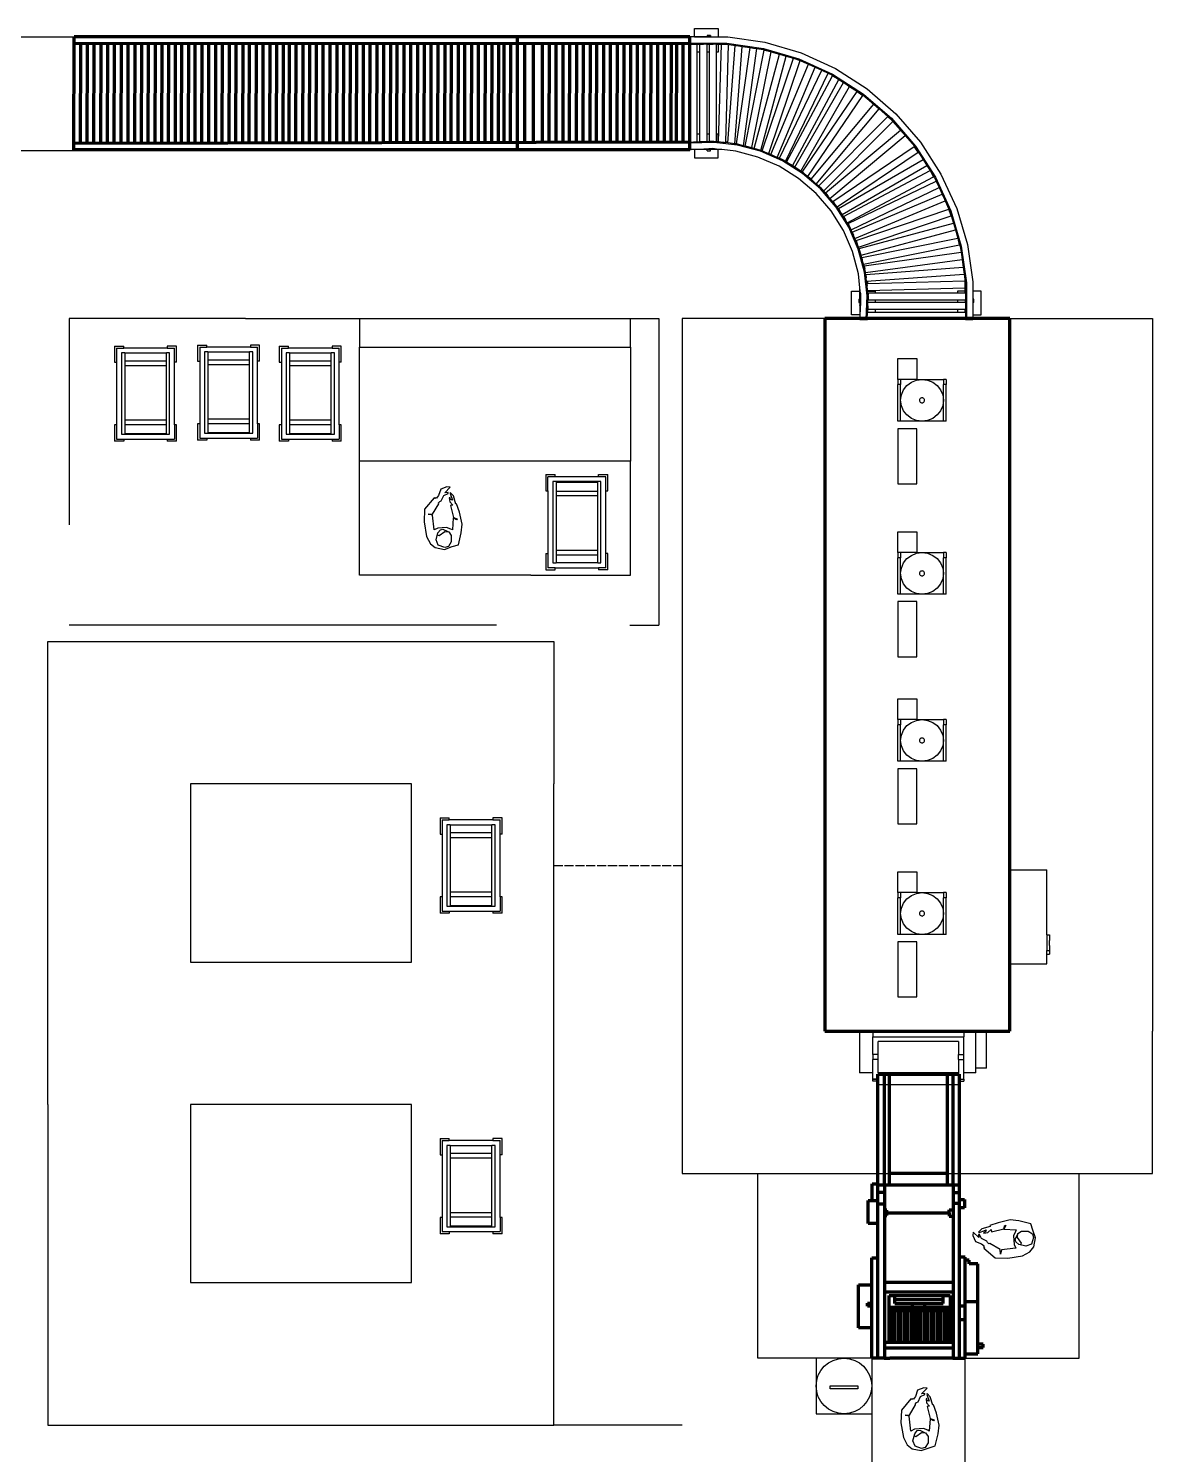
# Model space of a CAD drawing. Header units: millimetres. Extents: x 1816 to 16924, y 4087 to 23051.
# Drawn here: x 9038 to 16924, y 12053 to 22060 of the extents above; entities that cross this region are included whole.
import ezdxf

# ---------------------------------------------------------------- set-up
doc = ezdxf.new("R2010")
doc.units = ezdxf.units.MM
doc.header["$LTSCALE"] = 50
doc.linetypes.add('DASHED', pattern=[1.524, 1.27, -0.254])
for name, color, linetype in [('Edges', 7, 'Continuous'), ('freecads.com', 7, 'Continuous'), ('Maquinas', 200, 'Continuous'), ('SSSE', 4, 'DASHED')]:
    doc.layers.add(name, color=color, linetype=linetype)

# ---------------------------------------------------------------- blocks, each defined once
blk = doc.blocks.new('Bakery Trolley pl')
at = {"layer": 'Edges'}
for p, q in [((0.1804, 0.6253), (0.2371, 0.6253)), ((0.1804, 0.6253), (0.1804, 0.526)), ((0.2371, 0.6127), (0.2371, 0.6253)), ((0.5048, 0.6127), (0.5048, 0.6253)), ((0.5048, 0.6253), (0.5615, 0.6253)), ((0.5615, 0.526), (0.5615, 0.6253)), ((0.2371, 0.6127), (0.1929, 0.6127)), ((0.1929, 0.526), (0.1929, 0.6127)), ((0.2229, 0.5827), (0.2229, 0.0827)), ((0.2429, 0.5827), (0.2229, 0.5827)), ((0.5048, 0.6127), (0.2371, 0.6127)), ((0.2429, 0.5827), (0.2429, 0.5798)), ((0.4989, 0.5827), (0.2429, 0.5827)), ((0.2429, 0.5798), (0.4989, 0.5798)), ((0.2429, 0.5798), (0.2429, 0.5245)), ((0.5189, 0.5827), (0.4989, 0.5827)), ((0.4989, 0.5798), (0.4989, 0.5827)), ((0.4989, 0.5245), (0.4989, 0.5798)), ((0.5489, 0.6127), (0.5048, 0.6127)), ((0.5189, 0.0827), (0.5189, 0.5827)), ((0.5489, 0.526), (0.5489, 0.6127)), ((0.1804, 0.526), (0.1929, 0.526)), ((0.1929, 0.526), (0.1929, 0.1394)), ((0.2429, 0.5245), (0.4989, 0.5245)), ((0.2429, 0.5245), (0.2429, 0.4967)), ((0.2429, 0.4967), (0.4989, 0.4967)), ((0.2429, 0.4967), (0.2429, 0.1615)), ((0.4989, 0.4967), (0.4989, 0.5245)), ((0.4989, 0.1615), (0.4989, 0.4967)), ((0.5489, 0.526), (0.5615, 0.526)), ((0.5489, 0.1394), (0.5489, 0.526)), ((0.1804, 0.1394), (0.1929, 0.1394)), ((0.1804, 0.1394), (0.1804, 0.0402)), ((0.1929, 0.1394), (0.1929, 0.0527)), ((0.2429, 0.1615), (0.4989, 0.1615)), ((0.2429, 0.1615), (0.2429, 0.1325)), ((0.2429, 0.1325), (0.4989, 0.1325)), ((0.2429, 0.1325), (0.2429, 0.0827)), ((0.4989, 0.1325), (0.4989, 0.1615)), ((0.4989, 0.0827), (0.4989, 0.1325)), ((0.5615, 0.1394), (0.5489, 0.1394)), ((0.5489, 0.0527), (0.5489, 0.1394)), ((0.5615, 0.0402), (0.5615, 0.1394)), ((0.1804, 0.0402), (0.2371, 0.0402)), ((0.2371, 0.0527), (0.1929, 0.0527)), ((0.2229, 0.0827), (0.2429, 0.0827)), ((0.2371, 0.0402), (0.2371, 0.0527)), ((0.2371, 0.0527), (0.5048, 0.0527)), ((0.4989, 0.0827), (0.2429, 0.0827)), ((0.4989, 0.0827), (0.5189, 0.0827)), ((0.5048, 0.0527), (0.5048, 0.0402)), ((0.5489, 0.0527), (0.5048, 0.0527)), ((0.5615, 0.0402), (0.5048, 0.0402))]:
    blk.add_line(p, q, dxfattribs=at)

msp = doc.modelspace()

# ---------------------------------------------------------------- linework, layer by layer
for p, q in [((13711, 22060), (13877, 22060)), ((13711, 22002), (13711, 22060)), ((13877, 22060), (13877, 22002)), ((13711, 22002), (13678, 22002)), ((13678, 22002), (13678, 21957)), ((13678, 21957), (13937, 21957)), ((13678, 21957), (13678, 21950)), ((13678, 21950), (13678, 21948)), ((13678, 21950), (13679, 21950)), ((13679, 21948), (13678, 21948)), ((13679, 21948), (13679, 21950)), ((13679, 21950), (13729, 21950)), ((13679, 21264), (13679, 21948)), ((13711, 22002), (13943, 22002)), ((13799, 22002), (13711, 22002)), ((13729, 21948), (13729, 21950)), ((13729, 21950), (13749, 21950)), ((13749, 21948), (13729, 21948)), ((13729, 21894), (13729, 21948)), ((13749, 21948), (13749, 21950)), ((13749, 21950), (13774, 21950)), ((13749, 21894), (13749, 21948)), ((13799, 21950), (13774, 21950)), ((13778, 22002), (13778, 22002)), ((13778, 22002), (13779, 22002)), ((13779, 22002), (13780, 22002)), ((13780, 22002), (13782, 22002)), ((13799, 22010), (13799, 22002)), ((13822, 22010), (13799, 22010)), ((13822, 22002), (13799, 22002)), ((13799, 21948), (13799, 21950)), ((13799, 21950), (13811, 21950)), ((13811, 21948), (13799, 21948)), ((13799, 21894), (13799, 21948)), ((13811, 21950), (13811, 21948)), ((13811, 21950), (13816, 21950)), ((13816, 21948), (13811, 21948)), ((13816, 21950), (13841, 21950)), ((13816, 21948), (13816, 21950)), ((13816, 21894), (13816, 21948)), ((13822, 22010), (13822, 22002)), ((13822, 22002), (13877, 22002)), ((13840, 22002), (13842, 22002)), ((13865, 21950), (13841, 21950)), ((13842, 22002), (13843, 22002)), ((13843, 22002), (13844, 22002)), ((13844, 22002), (13844, 22002)), ((13865, 21948), (13865, 21950)), ((13865, 21950), (13899, 21950)), ((13877, 21948), (13865, 21948)), ((13865, 21894), (13865, 21948)), ((13877, 22002), (13944, 22002)), ((13877, 21948), (13877, 21894)), ((13899, 21948), (13877, 21948)), ((13880, 21264), (13899, 21948)), ((13899, 21948), (13899, 21950)), ((13899, 21950), (13924, 21950)), ((13924, 21950), (13936, 21950)), ((13940, 21950), (13924, 21950)), ((13930, 21264), (13949, 21948)), ((13936, 21950), (13940, 21950)), ((13937, 21957), (14194, 21920)), ((13940, 21950), (13949, 21948)), ((13943, 22002), (13944, 22002)), ((13944, 22002), (13944, 22002)), ((13944, 22002), (14205, 21964)), ((13945, 21257), (13995, 21940)), ((13949, 21948), (14020, 21938)), ((13994, 21251), (14045, 21935)), ((13995, 21940), (14020, 21938)), ((14006, 21250), (14100, 21927)), ((14020, 21938), (14045, 21935)), ((14045, 21935), (14100, 21927)), ((14054, 21238), (14149, 21920)), ((14100, 21927), (14124, 21923)), ((14124, 21923), (14149, 21920)), ((14149, 21920), (14192, 21914)), ((14194, 21920), (14442, 21848)), ((14205, 21964), (14459, 21889)), ((13749, 21894), (13729, 21894)), ((13729, 21318), (13729, 21894)), ((13749, 21318), (13749, 21894)), ((13816, 21894), (13799, 21894)), ((13799, 21318), (13799, 21894)), ((13816, 21318), (13816, 21894)), ((13877, 21894), (13865, 21894)), ((13865, 21318), (13865, 21894)), ((14065, 21235), (14199, 21909)), ((14113, 21225), (14248, 21897)), ((14129, 21218), (14306, 21880)), ((14177, 21205), (14354, 21866)), ((14185, 21202), (14405, 21852)), ((14192, 21914), (14224, 21904)), ((14199, 21909), (14224, 21904)), ((14224, 21904), (14248, 21897)), ((14231, 21184), (14452, 21836)), ((14248, 21897), (14330, 21873)), ((14306, 21880), (14330, 21873)), ((14330, 21873), (14354, 21866)), ((14354, 21866), (14405, 21852)), ((14405, 21851), (14405, 21852)), ((14405, 21851), (14440, 21841)), ((14405, 21851), (14452, 21836)), ((14440, 21841), (14511, 21809)), ((14442, 21848), (14678, 21740)), ((14459, 21889), (14700, 21779)), ((14245, 21175), (14511, 21809)), ((14291, 21156), (14557, 21788)), ((14306, 21150), (14603, 21767)), ((14350, 21128), (14648, 21746)), ((14356, 21122), (14679, 21727)), ((14511, 21809), (14557, 21788)), ((14557, 21788), (14603, 21767)), ((14603, 21767), (14648, 21746)), ((14648, 21746), (14675, 21734)), ((14675, 21734), (14717, 21707)), ((14678, 21740), (14896, 21600)), ((14679, 21727), (14717, 21707)), ((14700, 21779), (14923, 21636)), ((14399, 21097), (14723, 21703)), ((14414, 21086), (14757, 21681)), ((14456, 21060), (14799, 21654)), ((14467, 21052), (14851, 21619)), ((14717, 21707), (14723, 21703)), ((14723, 21703), (14766, 21676)), ((14757, 21681), (14766, 21676)), ((14766, 21676), (14799, 21654)), ((14799, 21654), (14892, 21595)), ((14851, 21619), (14892, 21591)), ((14923, 21636), (15123, 21462)), ((14506, 21021), (14892, 21591)), ((14528, 21002), (14968, 21529)), ((14892, 21595), (14968, 21529)), ((14896, 21600), (15092, 21431)), ((14968, 21529), (15006, 21496)), ((14565, 20969), (15006, 21496)), ((14583, 20957), (15068, 21442)), ((15006, 21496), (15068, 21442)), ((15068, 21442), (15086, 21426)), ((15086, 21426), (15087, 21426)), ((15086, 21426), (15088, 21425)), ((15086, 21426), (15088, 21425)), ((15087, 21426), (15088, 21425)), ((15088, 21425), (15103, 21407)), ((15092, 21431), (15261, 21235)), ((15123, 21462), (15297, 21262)), ((13749, 21318), (13729, 21318)), ((13729, 21264), (13729, 21318)), ((13749, 21264), (13749, 21318)), ((13816, 21318), (13799, 21318)), ((13799, 21266), (13799, 21318)), ((13816, 21267), (13816, 21318)), ((13877, 21318), (13865, 21318)), ((13865, 21266), (13865, 21318)), ((13877, 21264), (13877, 21318)), ((14618, 20921), (15103, 21407)), ((14629, 20906), (15156, 21346)), ((15103, 21407), (15156, 21346)), ((15156, 21346), (15188, 21309)), ((13679, 21264), (13678, 21264)), ((13678, 21261), (13678, 21264)), ((13704, 21262), (13678, 21261)), ((13845, 21261), (13678, 21255)), ((13678, 21261), (13678, 21255)), ((13678, 21255), (13678, 21210)), ((13679, 21262), (13679, 21264)), ((13679, 21262), (13704, 21262)), ((13729, 21263), (13704, 21262)), ((13729, 21264), (13747, 21264)), ((13729, 21263), (13729, 21264)), ((13747, 21264), (13729, 21263)), ((13749, 21264), (13747, 21264)), ((13799, 21266), (13749, 21264)), ((13811, 21216), (13777, 21214)), ((13816, 21267), (13799, 21266)), ((13840, 21217), (13811, 21216)), ((13811, 21214), (13811, 21216)), ((13846, 21268), (13816, 21267)), ((13864, 21214), (13840, 21217)), ((14012, 21242), (13845, 21261)), ((13865, 21266), (13846, 21268)), ((13877, 21264), (13865, 21266)), ((13880, 21264), (13877, 21264)), ((13880, 21264), (13880, 21264)), ((13880, 21264), (13880, 21264)), ((13894, 21263), (13880, 21264)), ((13880, 21264), (13880, 21264)), ((13944, 21257), (13894, 21263)), ((13894, 21263), (13930, 21261)), ((13930, 21261), (13930, 21264)), ((13930, 21264), (13944, 21264)), ((13944, 21257), (13944, 21264)), ((13945, 21257), (13944, 21257)), ((13994, 21251), (13945, 21257)), ((14006, 21250), (13994, 21251)), ((14014, 21249), (14006, 21250)), ((14173, 21199), (14012, 21242)), ((14053, 21238), (14014, 21249)), ((14065, 21235), (14053, 21238)), ((14054, 21238), (14053, 21238)), ((14078, 21232), (14065, 21235)), ((14129, 21218), (14078, 21232)), ((14078, 21232), (14113, 21225)), ((14176, 21205), (14129, 21218)), ((14661, 20868), (15188, 21309)), ((14681, 20847), (15251, 21233)), ((15188, 21309), (15256, 21231)), ((15279, 21192), (15251, 21233)), ((15251, 21233), (15279, 21192)), ((15256, 21231), (15314, 21140)), ((15261, 21235), (15401, 21017)), ((15297, 21262), (15440, 21039)), ((13682, 21210), (13678, 21210)), ((13682, 21210), (13678, 21210)), ((13678, 21210), (13682, 21210)), ((13678, 21210), (13682, 21210)), ((13687, 21211), (13682, 21210)), ((13682, 21210), (13687, 21210)), ((13682, 21210), (13682, 21210)), ((13682, 21210), (13687, 21210)), ((13777, 21214), (13687, 21211)), ((13687, 21211), (13687, 21210)), ((13687, 21210), (13687, 21210)), ((13711, 21210), (13687, 21210)), ((13711, 21210), (13711, 21152)), ((13799, 21210), (13711, 21210)), ((13711, 21152), (13877, 21152)), ((13799, 21210), (13765, 21210)), ((13811, 21214), (13777, 21214)), ((13779, 21210), (13778, 21210)), ((13778, 21210), (13778, 21210)), ((13780, 21210), (13779, 21210)), ((13782, 21210), (13780, 21210)), ((13784, 21210), (13782, 21210)), ((13786, 21210), (13782, 21210)), ((13786, 21210), (13784, 21210)), ((13791, 21210), (13786, 21210)), ((13788, 21210), (13786, 21210)), ((13790, 21210), (13788, 21210)), ((13793, 21210), (13790, 21210)), ((13796, 21210), (13791, 21210)), ((13796, 21210), (13793, 21210)), ((13800, 21210), (13796, 21210)), ((13801, 21210), (13796, 21210)), ((13799, 21202), (13799, 21210)), ((13822, 21210), (13799, 21210)), ((13799, 21202), (13822, 21202)), ((13803, 21210), (13800, 21210)), ((13806, 21210), (13801, 21210)), ((13807, 21210), (13803, 21210)), ((13811, 21210), (13806, 21210)), ((13811, 21210), (13807, 21210)), ((13864, 21214), (13811, 21214)), ((13814, 21210), (13811, 21210)), ((13816, 21210), (13811, 21210)), ((13818, 21210), (13814, 21210)), ((13821, 21210), (13816, 21210)), ((13822, 21210), (13818, 21210)), ((13826, 21210), (13821, 21210)), ((13822, 21202), (13822, 21210)), ((13877, 21210), (13822, 21210)), ((13825, 21210), (13822, 21210)), ((13857, 21210), (13822, 21210)), ((13828, 21210), (13825, 21210)), ((13831, 21210), (13826, 21210)), ((13831, 21210), (13828, 21210)), ((13836, 21210), (13831, 21210)), ((13833, 21210), (13831, 21210)), ((13836, 21210), (13833, 21210)), ((13840, 21210), (13836, 21210)), ((13838, 21210), (13836, 21210)), ((13840, 21210), (13838, 21210)), ((13842, 21210), (13840, 21210)), ((13843, 21210), (13842, 21210)), ((13844, 21210), (13843, 21210)), ((13844, 21210), (13844, 21210)), ((13902, 21210), (13864, 21214)), ((13877, 21152), (13877, 21210)), ((13902, 21210), (13877, 21210)), ((14000, 21199), (13902, 21210)), ((14156, 21158), (14000, 21199)), ((14305, 21094), (14156, 21158)), ((14327, 21132), (14173, 21199)), ((14177, 21205), (14176, 21205)), ((14185, 21202), (14177, 21205)), ((14209, 21191), (14185, 21202)), ((14245, 21175), (14209, 21191)), ((14209, 21191), (14231, 21184)), ((14273, 21163), (14245, 21175)), ((14274, 21163), (14273, 21163)), ((14326, 21140), (14274, 21163)), ((14274, 21163), (14291, 21156)), ((14306, 21150), (14326, 21140)), ((14330, 21138), (14326, 21140)), ((14469, 21043), (14327, 21132)), ((14332, 21137), (14330, 21138)), ((14356, 21122), (14332, 21137)), ((14332, 21137), (14350, 21128)), ((14382, 21105), (14356, 21122)), ((14712, 20808), (15279, 21192)), ((14720, 20797), (15314, 21140)), ((15314, 21140), (15341, 21098)), ((14441, 21008), (14305, 21094)), ((14383, 21105), (14382, 21105)), ((14414, 21086), (14383, 21105)), ((14383, 21105), (14399, 21097)), ((14445, 21066), (14414, 21086)), ((14445, 21066), (14445, 21066)), ((14467, 21052), (14445, 21066)), ((14445, 21066), (14456, 21060)), ((14473, 21049), (14467, 21052)), ((14595, 20934), (14469, 21043)), ((14499, 21026), (14473, 21049)), ((14528, 21002), (14499, 21026)), ((14499, 21026), (14506, 21021)), ((14746, 20755), (15341, 21098)), ((14757, 20740), (15363, 21064)), ((14782, 20697), (15388, 21020)), ((15341, 21098), (15363, 21064)), ((15363, 21064), (15370, 21053)), ((15370, 21053), (15395, 21013)), ((15388, 21020), (15370, 21053)), ((15370, 21053), (15388, 21020)), ((15401, 21017), (15509, 20781)), ((15440, 21039), (15550, 20798)), ((14564, 20903), (14441, 21008)), ((14565, 20969), (14528, 21002)), ((14600, 20939), (14565, 20969)), ((14583, 20957), (14600, 20939)), ((14704, 20807), (14595, 20934)), ((14600, 20939), (14600, 20939)), ((14645, 20887), (14600, 20939)), ((14600, 20939), (14600, 20939)), ((14600, 20939), (14618, 20921)), ((14789, 20691), (15407, 20989)), ((14810, 20647), (15427, 20944)), ((15395, 21013), (15407, 20989)), ((15407, 20989), (15427, 20944)), ((15427, 20944), (15448, 20898)), ((14669, 20780), (14564, 20903)), ((14629, 20906), (14645, 20887)), ((14661, 20868), (14645, 20887)), ((14690, 20835), (14661, 20868)), ((14681, 20847), (14690, 20835)), ((14710, 20812), (14690, 20835)), ((14816, 20632), (15448, 20898)), ((14836, 20586), (15469, 20852)), ((15448, 20898), (15458, 20876)), ((15459, 20874), (15469, 20852)), ((15460, 20877), (15461, 20875)), ((15469, 20852), (15496, 20793)), ((14755, 20643), (14669, 20780)), ((14793, 20666), (14704, 20807)), ((14712, 20808), (14710, 20812)), ((14732, 20776), (14712, 20808)), ((14720, 20797), (14732, 20776)), ((14746, 20755), (14732, 20776)), ((14769, 20718), (14746, 20755)), ((14757, 20740), (14769, 20718)), ((14782, 20697), (14769, 20718)), ((14844, 20572), (15496, 20793)), ((14862, 20526), (15512, 20746)), ((15496, 20793), (15502, 20779)), ((15512, 20746), (15496, 20793)), ((15496, 20793), (15512, 20746)), ((15502, 20779), (15527, 20694)), ((15509, 20781), (15582, 20533)), ((15550, 20798), (15625, 20544)), ((14819, 20495), (14755, 20643)), ((14799, 20669), (14782, 20697)), ((14789, 20691), (14799, 20669)), ((14860, 20512), (14793, 20666)), ((14826, 20609), (14799, 20669)), ((14799, 20669), (14799, 20669)), ((14799, 20669), (14810, 20647)), ((14816, 20632), (14826, 20609)), ((14866, 20517), (15527, 20694)), ((14879, 20469), (15541, 20647)), ((15527, 20694), (15541, 20647)), ((15541, 20647), (15558, 20589)), ((14826, 20608), (14826, 20609)), ((14836, 20586), (14826, 20608)), ((14852, 20549), (14836, 20586)), ((14844, 20572), (14852, 20549)), ((14862, 20526), (14852, 20549)), ((14867, 20515), (14862, 20526)), ((14867, 20515), (14866, 20517)), ((14867, 20515), (14867, 20515)), ((14879, 20469), (14867, 20515)), ((14884, 20454), (15558, 20589)), ((14896, 20406), (15569, 20541)), ((15558, 20589), (15562, 20576)), ((15562, 20576), (15575, 20531)), ((15569, 20541), (15562, 20576)), ((15562, 20576), (15569, 20541)), ((15575, 20531), (15581, 20490)), ((15582, 20533), (15618, 20276)), ((15625, 20544), (15663, 20282)), ((14861, 20339), (14819, 20495)), ((14904, 20351), (14860, 20512)), ((14888, 20435), (14879, 20469)), ((14884, 20454), (14888, 20435)), ((14896, 20406), (14888, 20435)), ((14902, 20395), (15581, 20490)), ((14911, 20347), (15588, 20440)), ((15581, 20490), (15588, 20440)), ((15588, 20440), (15596, 20386)), ((14871, 20241), (14861, 20339)), ((14905, 20371), (14896, 20406)), ((14902, 20395), (14905, 20371)), ((14922, 20184), (14904, 20351)), ((14910, 20352), (14905, 20371)), ((14911, 20347), (14910, 20352)), ((14915, 20311), (14911, 20347)), ((14913, 20335), (15596, 20386)), ((14913, 20335), (14915, 20311)), ((14918, 20286), (15603, 20336)), ((15596, 20386), (15603, 20336)), ((15603, 20336), (15610, 20282)), ((14813, 20216), (14871, 20216)), ((14813, 20050), (14813, 20216)), ((14871, 20216), (14871, 20241)), ((14875, 20203), (14871, 20241)), ((14871, 20161), (14871, 20216)), ((14918, 20286), (14915, 20311)), ((14918, 20282), (14918, 20286)), ((14918, 20282), (14925, 20282)), ((14921, 20257), (14918, 20282)), ((14920, 20271), (14925, 20271)), ((14920, 20271), (14921, 20257)), ((14925, 20221), (14921, 20257)), ((14925, 20271), (15608, 20290)), ((14925, 20282), (14925, 20271)), ((14925, 20221), (15609, 20240)), ((14925, 20221), (14925, 20218)), ((14925, 20221), (14925, 20221)), ((14925, 20218), (14925, 20221)), ((14925, 20216), (14925, 20218)), ((14925, 20216), (14979, 20216)), ((14929, 20186), (14925, 20216)), ((14979, 20216), (14979, 20206)), ((15609, 20216), (15555, 20216)), ((15555, 20216), (15555, 20206)), ((15608, 20290), (15609, 20261)), ((15608, 20290), (15610, 20240)), ((15610, 20282), (15609, 20282)), ((15609, 20261), (15609, 20282)), ((15610, 20240), (15609, 20261)), ((15609, 20240), (15610, 20240)), ((15609, 20216), (15609, 20240)), ((15609, 20206), (15609, 20216)), ((15610, 20282), (15611, 20275)), ((15611, 20275), (15611, 20206)), ((15618, 20276), (15618, 20017)), ((15663, 20282), (15663, 20282)), ((15663, 20282), (15663, 20050)), ((15663, 20282), (15663, 20282)), ((15663, 20282), (15663, 20216)), ((15721, 20216), (15663, 20216)), ((15663, 20216), (15663, 20161)), ((15721, 20050), (15721, 20216)), ((14863, 20161), (14871, 20161)), ((14863, 20161), (14863, 20138)), ((14863, 20138), (14871, 20138)), ((14871, 20183), (14871, 20183)), ((14871, 20182), (14871, 20183)), ((14871, 20181), (14871, 20182)), ((14871, 20179), (14871, 20181)), ((14871, 20161), (14871, 20138)), ((14871, 20138), (14871, 20050)), ((14871, 20119), (14871, 20121)), ((14871, 20118), (14871, 20119)), ((14871, 20117), (14871, 20118)), ((14871, 20117), (14871, 20117)), ((14872, 20025), (14875, 20116)), ((14875, 20203), (14875, 20150)), ((14878, 20178), (14875, 20203)), ((14875, 20150), (14875, 20116)), ((14875, 20150), (14877, 20150)), ((14875, 20116), (14877, 20150)), ((14877, 20150), (14878, 20178)), ((14916, 20017), (14922, 20184)), ((14925, 20086), (14926, 20115)), ((14926, 20115), (14927, 20140)), ((14926, 20115), (14926, 20090)), ((14927, 20140), (14929, 20181)), ((14927, 20140), (14979, 20140)), ((14929, 20206), (14979, 20206)), ((14929, 20206), (14929, 20186)), ((14929, 20185), (14929, 20186)), ((14929, 20181), (14929, 20185)), ((14929, 20181), (14929, 20157)), ((14929, 20157), (14979, 20157)), ((14979, 20206), (15555, 20206)), ((14979, 20157), (14979, 20140)), ((14979, 20157), (15555, 20157)), ((14979, 20140), (15555, 20140)), ((15555, 20206), (15609, 20206)), ((15555, 20157), (15555, 20140)), ((15555, 20157), (15609, 20157)), ((15555, 20140), (15609, 20140)), ((15609, 20206), (15611, 20206)), ((15609, 20157), (15609, 20150)), ((15609, 20157), (15611, 20157)), ((15609, 20150), (15609, 20140)), ((15611, 20150), (15609, 20150)), ((15609, 20140), (15611, 20140)), ((15611, 20206), (15611, 20157)), ((15611, 20157), (15611, 20150)), ((15611, 20150), (15611, 20140)), ((15611, 20140), (15611, 20090)), ((15663, 20195), (15663, 20161)), ((15663, 20183), (15663, 20182)), ((15663, 20183), (15663, 20183)), ((15663, 20182), (15663, 20180)), ((15663, 20180), (15663, 20179)), ((15663, 20179), (15663, 20177)), ((15663, 20179), (15663, 20174)), ((15663, 20177), (15663, 20174)), ((15663, 20174), (15663, 20170)), ((15663, 20174), (15663, 20172)), ((15663, 20172), (15663, 20170)), ((15663, 20170), (15663, 20165)), ((15663, 20170), (15663, 20167)), ((15663, 20167), (15663, 20164)), ((15663, 20165), (15663, 20160)), ((15663, 20164), (15663, 20161)), ((15671, 20161), (15663, 20161)), ((15663, 20161), (15663, 20138)), ((15663, 20161), (15663, 20157)), ((15663, 20160), (15663, 20155)), ((15663, 20157), (15663, 20153)), ((15663, 20155), (15663, 20150)), ((15663, 20153), (15663, 20150)), ((15663, 20150), (15663, 20146)), ((15663, 20150), (15663, 20145)), ((15663, 20146), (15663, 20142)), ((15663, 20145), (15663, 20140)), ((15663, 20142), (15663, 20139)), ((15663, 20140), (15663, 20135)), ((15663, 20139), (15663, 20135)), ((15671, 20138), (15663, 20138)), ((15663, 20138), (15663, 20050)), ((15663, 20138), (15663, 20104)), ((15663, 20135), (15663, 20132)), ((15663, 20135), (15663, 20130)), ((15663, 20132), (15663, 20129)), ((15663, 20130), (15663, 20125)), ((15663, 20129), (15663, 20127)), ((15663, 20127), (15663, 20125)), ((15663, 20125), (15663, 20123)), ((15663, 20125), (15663, 20121)), ((15663, 20123), (15663, 20121)), ((15663, 20121), (15663, 20119)), ((15663, 20119), (15663, 20118)), ((15663, 20118), (15663, 20117)), ((15663, 20117), (15663, 20117)), ((15671, 20138), (15671, 20161)), ((10559, 20024), (9322, 20024)), ((9322, 20024), (9322, 18577)), ((10559, 20024), (12561, 20024)), ((12561, 20024), (12761, 20024)), ((12761, 20024), (13261, 20024)), ((13261, 20024), (13461, 20024)), ((13461, 20024), (13461, 17873)), ((14871, 20050), (14813, 20050)), ((14871, 20050), (14871, 20025)), ((14871, 20021), (14872, 20025)), ((14871, 20021), (14871, 20025)), ((14871, 20025), (14871, 20025)), ((14871, 20021), (14871, 20025)), ((14871, 20025), (14872, 20025)), ((14871, 20017), (14871, 20021)), ((14871, 20017), (14871, 20021)), ((14871, 20021), (14871, 20021)), ((14871, 20017), (14916, 20017)), ((14916, 20017), (14923, 20017)), ((14923, 20020), (14925, 20070)), ((14923, 20017), (14923, 20020)), ((14923, 20020), (14925, 20020)), ((14923, 20017), (14925, 20017)), ((14925, 20086), (14925, 20070)), ((14925, 20070), (14925, 20086)), ((14925, 20070), (14925, 20070)), ((14925, 20070), (14979, 20070)), ((14925, 20020), (15609, 20020)), ((14925, 20017), (14925, 20020)), ((14926, 20090), (14979, 20090)), ((14979, 20090), (14979, 20070)), ((14979, 20090), (15555, 20090)), ((14979, 20070), (15555, 20070)), ((15555, 20090), (15555, 20070)), ((15555, 20090), (15609, 20090)), ((15555, 20070), (15609, 20070)), ((15609, 20070), (15609, 20090)), ((15609, 20090), (15611, 20090)), ((15609, 20070), (15611, 20070)), ((15609, 20020), (15611, 20020)), ((15609, 20020), (15609, 20017)), ((15611, 20017), (15609, 20017)), ((15611, 20090), (15611, 20070)), ((15611, 20070), (15611, 20043)), ((15611, 20070), (15611, 20043)), ((15611, 20043), (15611, 20020)), ((15611, 20020), (15611, 20017)), ((15611, 20017), (15618, 20017)), ((15618, 20017), (15663, 20017)), ((15663, 20050), (15721, 20050)), ((15663, 20050), (15663, 20017)), ((11361, 19024), (11361, 19824)), ((11361, 19824), (12561, 19824)), ((12561, 19824), (13261, 19824)), ((13261, 19824), (13261, 19024)), ((12561, 19024), (11361, 19024)), ((13261, 19024), (12561, 19024)), ((12322, 17873), (9322, 17873)), ((13257, 17873), (13461, 17873)), ((11724, 16759), (10174, 16759)), ((10174, 16759), (10174, 15509)), ((11724, 15509), (11724, 16759)), ((10174, 15509), (11724, 15509)), ((15924, 15025), (15920, 15025)), ((11724, 14509), (10174, 14509)), ((10174, 14509), (10174, 13259)), ((11724, 13259), (11724, 14509)), ((10174, 13259), (11724, 13259)), ((14954, 12729), (14564, 12729)), ((14662, 12514), (14662, 12534)), ((14662, 12534), (14759, 12534)), ((14759, 12514), (14662, 12514)), ((14759, 12534), (14857, 12534)), ((14817, 12514), (14759, 12514)), ((14857, 12514), (14817, 12514)), ((14857, 12534), (14857, 12514))]:
    msp.add_line(p, q)
at = {"color": 6}
for p, q in [((8755, 22002), (9357, 22002)), ((9355, 21202), (8755, 21202))]:
    msp.add_line(p, q, dxfattribs=at)
at = {"color": 3}
for p, q in [((11361, 20024), (11361, 19824)), ((13261, 19824), (13261, 20024)), ((14624, 20025), (13624, 20025)), ((13624, 20025), (13624, 15025)), ((15924, 20025), (16924, 20025)), ((16924, 20025), (16924, 15025)), ((11361, 18224), (11361, 19024)), ((13261, 18224), (13261, 19024)), ((12561, 18224), (11361, 18224)), ((12561, 18224), (13261, 18224)), ((9174, 16759), (9174, 17759)), ((9174, 17759), (12724, 17759)), ((12724, 17759), (12724, 16759)), ((9174, 15509), (9174, 16759)), ((12724, 15509), (12724, 16759)), ((9174, 14509), (9174, 15509)), ((12724, 14509), (12724, 15509)), ((13624, 15025), (13624, 14025)), ((16924, 14025), (16924, 15025)), ((9174, 14509), (9174, 13259)), ((12724, 13259), (12724, 14509)), ((13624, 14025), (16924, 14025)), ((14154, 12729), (14154, 14025)), ((16409, 12729), (16409, 14025)), ((9174, 13259), (9174, 12259)), ((12724, 12259), (12724, 13259)), ((14954, 12729), (14154, 12729)), ((14564, 12729), (14564, 12339)), ((14954, 12729), (14954, 11929)), ((15609, 11929), (15609, 12729)), ((15609, 12729), (16409, 12729)), ((14564, 12339), (14954, 12339)), ((9174, 12259), (12724, 12259))]:
    msp.add_line(p, q, dxfattribs=at)
at = {"color": 2}
msp.add_line((13624, 12259), (12724, 12259), dxfattribs=at)
msp.add_circle((14759, 12534), 195)
at = {"layer": 'freecads.com'}
for p, q in [((11930, 18827), (11915, 18782)), ((11973, 18844), (11930, 18827)), ((11958, 18801), (11996, 18841)), ((11996, 18841), (11973, 18844)), ((11884, 18767), (11816, 18687)), ((11873, 18652), (11917, 18725)), ((11891, 18762), (11884, 18767)), ((11896, 18768), (11891, 18762)), ((11901, 18765), (11896, 18768)), ((11915, 18782), (11901, 18765)), ((11915, 18732), (11924, 18741)), ((11917, 18725), (11915, 18732)), ((11924, 18741), (11934, 18746)), ((11934, 18746), (11951, 18782)), ((11951, 18782), (11981, 18798)), ((11981, 18805), (11958, 18801)), ((11981, 18798), (11981, 18805)), ((11995, 18768), (11989, 18767)), ((11989, 18767), (11993, 18739)), ((11993, 18739), (12014, 18715)), ((11996, 18805), (11995, 18798)), ((11995, 18798), (12012, 18751)), ((11998, 18755), (11995, 18768)), ((12019, 18781), (11996, 18805)), ((12012, 18751), (11998, 18755)), ((12014, 18715), (11998, 18713)), ((11998, 18713), (12019, 18628)), ((12036, 18722), (12019, 18781)), ((12041, 18725), (12036, 18722)), ((12062, 18666), (12041, 18725)), ((11816, 18687), (11813, 18599)), ((11842, 18651), (11873, 18652)), ((11872, 18644), (11842, 18651)), ((11883, 18541), (11872, 18644)), ((12017, 18626), (12012, 18541)), ((12041, 18612), (12017, 18626)), ((12019, 18628), (12045, 18619)), ((12045, 18619), (12041, 18612)), ((12081, 18581), (12062, 18666)), ((11813, 18599), (11830, 18495)), ((11909, 18554), (11883, 18541)), ((11897, 18472), (11910, 18522)), ((11971, 18559), (11909, 18554)), ((11910, 18522), (11928, 18543)), ((11919, 18502), (11958, 18531)), ((11928, 18543), (11945, 18546)), ((11945, 18546), (11979, 18531)), ((11958, 18531), (11986, 18528)), ((12001, 18546), (11971, 18559)), ((11986, 18528), (12003, 18503)), ((12012, 18541), (12001, 18546)), ((12054, 18437), (12074, 18522)), ((12074, 18522), (12081, 18581)), ((11830, 18495), (11858, 18444)), ((11858, 18444), (11892, 18417)), ((11892, 18417), (11957, 18405)), ((11912, 18434), (11897, 18472)), ((11906, 18507), (11919, 18502)), ((11958, 18418), (11912, 18434)), ((11957, 18405), (12010, 18424)), ((11984, 18426), (11958, 18418)), ((12003, 18457), (11984, 18426)), ((12003, 18503), (12003, 18457)), ((12010, 18424), (12054, 18437)), ((15666, 13614), (15664, 13591)), ((15706, 13576), (15666, 13614)), ((15727, 13636), (15703, 13614)), ((15703, 13614), (15710, 13612)), ((15710, 13612), (15757, 13629)), ((15786, 13654), (15727, 13636)), ((15753, 13615), (15739, 13612)), ((15739, 13612), (15741, 13607)), ((15741, 13607), (15769, 13610)), ((15757, 13629), (15753, 13615)), ((15769, 13610), (15793, 13631)), ((15841, 13680), (15783, 13659)), ((15783, 13659), (15786, 13654)), ((15793, 13631), (15795, 13615)), ((15795, 13615), (15880, 13636)), ((15926, 13699), (15841, 13680)), ((15880, 13636), (15888, 13662)), ((15895, 13659), (15881, 13635)), ((15881, 13635), (15967, 13629)), ((15888, 13662), (15895, 13659)), ((15985, 13692), (15926, 13699)), ((15962, 13619), (15949, 13588)), ((15967, 13629), (15962, 13619)), ((15980, 13603), (16004, 13621)), ((16070, 13671), (15985, 13692)), ((16004, 13621), (16051, 13621)), ((16051, 13621), (16081, 13602)), ((16084, 13628), (16070, 13671)), ((16103, 13574), (16084, 13628)), ((15664, 13591), (15681, 13547)), ((15681, 13547), (15725, 13532)), ((15710, 13598), (15703, 13598)), ((15703, 13598), (15706, 13576)), ((15725, 13569), (15710, 13598)), ((15762, 13551), (15725, 13569)), ((15725, 13532), (15743, 13518)), ((15743, 13518), (15739, 13513)), ((15739, 13513), (15746, 13508)), ((15767, 13541), (15762, 13551)), ((15776, 13532), (15767, 13541)), ((15783, 13534), (15776, 13532)), ((15855, 13491), (15783, 13534)), ((15949, 13588), (15953, 13527)), ((15953, 13527), (15966, 13500)), ((15961, 13563), (15977, 13596)), ((15964, 13545), (15961, 13563)), ((15986, 13527), (15964, 13545)), ((15977, 13576), (15980, 13603)), ((16006, 13536), (15977, 13576)), ((16036, 13515), (15986, 13527)), ((16001, 13524), (16006, 13536)), ((16074, 13529), (16036, 13515)), ((16063, 13475), (16091, 13510)), ((16089, 13576), (16074, 13529)), ((16081, 13602), (16089, 13576)), ((16091, 13510), (16103, 13574)), ((15746, 13508), (15741, 13501)), ((15741, 13501), (15821, 13433)), ((15821, 13433), (15909, 13430)), ((15857, 13459), (15855, 13491)), ((15864, 13489), (15857, 13459)), ((15966, 13500), (15864, 13489)), ((15909, 13430), (16013, 13447)), ((16013, 13447), (16063, 13475)), ((15319, 12521), (15275, 12504)), ((15304, 12478), (15342, 12518)), ((15342, 12518), (15319, 12521)), ((15229, 12444), (15162, 12364)), ((15236, 12439), (15229, 12444)), ((15242, 12446), (15236, 12439)), ((15247, 12442), (15242, 12446)), ((15261, 12459), (15247, 12442)), ((15275, 12504), (15261, 12459)), ((15261, 12409), (15269, 12418)), ((15262, 12402), (15261, 12409)), ((15269, 12418), (15280, 12423)), ((15280, 12423), (15297, 12459)), ((15297, 12459), (15327, 12475)), ((15327, 12482), (15304, 12478)), ((15327, 12475), (15327, 12482)), ((15340, 12446), (15335, 12444)), ((15335, 12444), (15339, 12416)), ((15339, 12416), (15360, 12392)), ((15342, 12482), (15340, 12475)), ((15340, 12475), (15358, 12428)), ((15344, 12432), (15340, 12446)), ((15365, 12458), (15342, 12482)), ((15358, 12428), (15344, 12432)), ((15382, 12399), (15365, 12458)), ((15162, 12364), (15158, 12276)), ((15188, 12328), (15219, 12329)), ((15217, 12321), (15188, 12328)), ((15228, 12218), (15217, 12321)), ((15219, 12329), (15262, 12402)), ((15360, 12392), (15344, 12390)), ((15344, 12390), (15365, 12305)), ((15387, 12402), (15382, 12399)), ((15408, 12343), (15387, 12402)), ((15427, 12258), (15408, 12343)), ((15158, 12276), (15176, 12172)), ((15255, 12231), (15228, 12218)), ((15317, 12236), (15255, 12231)), ((15256, 12199), (15273, 12221)), ((15273, 12221), (15291, 12224)), ((15291, 12224), (15325, 12208)), ((15347, 12223), (15317, 12236)), ((15357, 12218), (15347, 12223)), ((15363, 12303), (15357, 12218)), ((15387, 12290), (15363, 12303)), ((15365, 12305), (15391, 12297)), ((15391, 12297), (15387, 12290)), ((15420, 12199), (15427, 12258)), ((15176, 12172), (15203, 12122)), ((15203, 12122), (15238, 12094)), ((15243, 12149), (15256, 12199)), ((15258, 12111), (15243, 12149)), ((15252, 12184), (15264, 12179)), ((15304, 12096), (15258, 12111)), ((15264, 12179), (15304, 12208)), ((15304, 12208), (15332, 12205)), ((15349, 12134), (15330, 12103)), ((15332, 12205), (15349, 12180)), ((15349, 12180), (15349, 12134)), ((15356, 12101), (15399, 12115)), ((15399, 12115), (15420, 12199)), ((15238, 12094), (15302, 12082)), ((15302, 12082), (15356, 12101)), ((15330, 12103), (15304, 12096))]:
    msp.add_line(p, q, dxfattribs=at)
at = {"layer": 'Maquinas', "lineweight": 100}
for p, q in [((9355, 21202), (9357, 22002)), ((13678, 22002), (9357, 22002)), ((9357, 21956), (13678, 21957)), ((9403, 21255), (9405, 21956)), ((9449, 21255), (9451, 21957)), ((9497, 21255), (9499, 21957)), ((9545, 21255), (9547, 21957)), ((9593, 21255), (9595, 21957)), ((9639, 21256), (9641, 21957)), ((9688, 21256), (9689, 21957)), ((9736, 21256), (9738, 21958)), ((9784, 21256), (9786, 21957)), ((9830, 21256), (9832, 21958)), ((9878, 21256), (9880, 21958)), ((9926, 21256), (9928, 21958)), ((9974, 21257), (9976, 21958)), ((10020, 21257), (10022, 21958)), ((10068, 21257), (10070, 21958)), ((10112, 21257), (10114, 21954)), ((10160, 21257), (10162, 21954)), ((10206, 21257), (10208, 21954)), ((10254, 21257), (10256, 21954)), ((10303, 21258), (10304, 21954)), ((10351, 21258), (10352, 21954)), ((10397, 21258), (10398, 21954)), ((10445, 21258), (10447, 21954)), ((10493, 21258), (10495, 21953)), ((10541, 21258), (10543, 21953)), ((10587, 21258), (10589, 21953)), ((10635, 21259), (10637, 21953)), ((10683, 21259), (10685, 21953)), ((10731, 21259), (10733, 21953)), ((10777, 21259), (10779, 21953)), ((10825, 21259), (10827, 21953)), ((10866, 21259), (10868, 21952)), ((10914, 21259), (10916, 21952)), ((10962, 21260), (10964, 21952)), ((11010, 21260), (11012, 21952)), ((11056, 21260), (11058, 21952)), ((11104, 21260), (11106, 21952)), ((11153, 21260), (11154, 21952)), ((11201, 21260), (11203, 21952)), ((11247, 21260), (11249, 21951)), ((11295, 21261), (11297, 21951)), ((11339, 21261), (11341, 21951)), ((11387, 21261), (11389, 21951)), ((11433, 21261), (11435, 21951)), ((11481, 21261), (11483, 21951)), ((11529, 21261), (11531, 21951)), ((11577, 21261), (11579, 21951)), ((11623, 21261), (11625, 21950)), ((11671, 21262), (11673, 21950)), ((11720, 21262), (11721, 21950)), ((11768, 21262), (11769, 21950)), ((11814, 21262), (11815, 21950)), ((11862, 21262), (11864, 21950)), ((11910, 21262), (11912, 21950)), ((11958, 21262), (11960, 21950)), ((12004, 21263), (12006, 21949)), ((12052, 21263), (12054, 21949)), ((12098, 21263), (12100, 21949)), ((12146, 21263), (12148, 21949)), ((12194, 21263), (12196, 21949)), ((12242, 21263), (12244, 21949)), ((12288, 21263), (12290, 21949)), ((12336, 21264), (12338, 21949)), ((12374, 21264), (12376, 21948)), ((12420, 21264), (12422, 21948)), ((12468, 21210), (12468, 22002)), ((12519, 21262), (12519, 21957)), ((12582, 21262), (12582, 21957)), ((12643, 21261), (12645, 21951)), ((12691, 21261), (12693, 21951)), ((12740, 21261), (12741, 21951)), ((12788, 21261), (12790, 21951)), ((12834, 21261), (12836, 21950)), ((12882, 21262), (12884, 21950)), ((12930, 21262), (12932, 21950)), ((12978, 21262), (12980, 21950)), ((13024, 21262), (13026, 21950)), ((13072, 21262), (13074, 21950)), ((13120, 21262), (13122, 21950)), ((13168, 21262), (13170, 21950)), ((13214, 21263), (13216, 21949)), ((13262, 21263), (13264, 21949)), ((13308, 21263), (13310, 21949)), ((13356, 21263), (13358, 21949)), ((13405, 21263), (13406, 21949)), ((13453, 21263), (13454, 21949)), ((13499, 21263), (13500, 21949)), ((13547, 21264), (13549, 21949)), ((13584, 21264), (13586, 21948)), ((13630, 21264), (13632, 21948)), ((13678, 21210), (13678, 22002)), ((9355, 21255), (13679, 21264)), ((9355, 21210), (13678, 21210)), ((15924, 20025), (14624, 20025)), ((14624, 20025), (14624, 15025)), ((15924, 15025), (15924, 20025)), ((14624, 18210), (14624, 18210)), ((14624, 15025), (15924, 15025)), ((14998, 12729), (14998, 14721)), ((14998, 14721), (15567, 14721)), ((15044, 13946), (15044, 14721)), ((15078, 13946), (15078, 14721)), ((15486, 13946), (15486, 14721)), ((15525, 13946), (15525, 14721)), ((15567, 14721), (15567, 12729)), ((15078, 14028), (15486, 14028)), ((14958, 13835), (14958, 13952)), ((14958, 13952), (14998, 13952)), ((14998, 13946), (15567, 13946)), ((15044, 13946), (15044, 12729)), ((15525, 13946), (15525, 12729)), ((14928, 13675), (14928, 13835)), ((14928, 13835), (14958, 13835)), ((14958, 13835), (14998, 13835)), ((15044, 13892), (14998, 13892)), ((15567, 13889), (15525, 13889)), ((15567, 13815), (15525, 13815)), ((15567, 13843), (15606, 13843)), ((15606, 13843), (15606, 13783)), ((15044, 13809), (14998, 13809)), ((15061, 13768), (15044, 13768)), ((15044, 13731), (15061, 13731)), ((15061, 13731), (15061, 13768)), ((15061, 13750), (15497, 13750)), ((15497, 13750), (15497, 13769)), ((15497, 13769), (15525, 13769)), ((15497, 13750), (15497, 13726)), ((15497, 13726), (15525, 13726)), ((15606, 13783), (15567, 13783)), ((14998, 13675), (14928, 13675)), ((14954, 12729), (14954, 13433)), ((14954, 13433), (14998, 13433)), ((15609, 13439), (15567, 13439)), ((15609, 12729), (15609, 13439)), ((15638, 13418), (15609, 13418)), ((15638, 13392), (15638, 13418)), ((15698, 13392), (15638, 13392)), ((15698, 12760), (15698, 13392)), ((14862, 12941), (14862, 13243)), ((14862, 13243), (14954, 13243)), ((15525, 13260), (15044, 13260)), ((14925, 13093), (14925, 13115)), ((14925, 13115), (14954, 13115)), ((15077, 12841), (15077, 13170)), ((15077, 13170), (15504, 13170)), ((15117, 13113), (15117, 13170)), ((15117, 13141), (15455, 13141)), ((15117, 13113), (15455, 13113)), ((15326, 13084), (15326, 13113)), ((15455, 13113), (15455, 13170)), ((15504, 13170), (15504, 12841)), ((15698, 13125), (15609, 13125)), ((14954, 13093), (14925, 13093)), ((15504, 13084), (15077, 13084)), ((15077, 13064), (15504, 13064)), ((15094, 12841), (15094, 13063)), ((15094, 13063), (15113, 13063)), ((15113, 13063), (15113, 12841)), ((15141, 12841), (15141, 13063)), ((15141, 13063), (15159, 13063)), ((15159, 13063), (15159, 12841)), ((15187, 12841), (15187, 13063)), ((15187, 13063), (15205, 13063)), ((15205, 13063), (15205, 12841)), ((15233, 12841), (15233, 13063)), ((15233, 13063), (15251, 13063)), ((15251, 13063), (15251, 12841)), ((15278, 12841), (15278, 13063)), ((15278, 13063), (15297, 13063)), ((15297, 13063), (15297, 12841)), ((15324, 12841), (15324, 13063)), ((15324, 13063), (15343, 13063)), ((15343, 13063), (15343, 12841)), ((15371, 12841), (15371, 13063)), ((15371, 13063), (15389, 13063)), ((15389, 13063), (15389, 12841)), ((15417, 12841), (15417, 13063)), ((15417, 13063), (15435, 13063)), ((15435, 13063), (15435, 12841)), ((15462, 12841), (15462, 13063)), ((15462, 13063), (15480, 13063)), ((15480, 13063), (15480, 12841)), ((15504, 13064), (15504, 13084)), ((15609, 13095), (15567, 13095)), ((14954, 12941), (14862, 12941)), ((15609, 12999), (15567, 12999)), ((15044, 12841), (15525, 12841)), ((15735, 12828), (15698, 12828)), ((15735, 12805), (15735, 12828)), ((14998, 12729), (14954, 12729)), ((15042, 12729), (14998, 12729)), ((15042, 12729), (15080, 12729)), ((15044, 12802), (15525, 12802)), ((15523, 12729), (15080, 12729)), ((15523, 12729), (15567, 12729)), ((15567, 12729), (15609, 12729)), ((15609, 12760), (15698, 12760)), ((15698, 12805), (15735, 12805))]:
    msp.add_line(p, q, dxfattribs=at)
at = {"layer": 'Maquinas'}
for p, q in [((14624, 15025), (14624, 20025)), ((14881, 20025), (14628, 20025)), ((15698, 20025), (15924, 20025)), ((15920, 16155), (15920, 20025)), ((15138, 19598), (15138, 19744)), ((15138, 19744), (15270, 19744)), ((15270, 19744), (15270, 19598)), ((15157, 19598), (15138, 19598)), ((15138, 19598), (15138, 19561)), ((15157, 19561), (15138, 19561)), ((15138, 19305), (15138, 19561)), ((15270, 19598), (15157, 19598)), ((15157, 19598), (15157, 19561)), ((15157, 19451), (15157, 19561)), ((15162, 19489), (15177, 19524)), ((15177, 19524), (15201, 19555)), ((15201, 19555), (15232, 19578)), ((15232, 19578), (15268, 19593)), ((15268, 19593), (15307, 19598)), ((15270, 19598), (15307, 19598)), ((15307, 19598), (15346, 19593)), ((15307, 19598), (15457, 19598)), ((15346, 19593), (15382, 19578)), ((15382, 19578), (15413, 19555)), ((15413, 19555), (15437, 19524)), ((15437, 19524), (15452, 19489)), ((15457, 19598), (15457, 19561)), ((15476, 19598), (15457, 19598)), ((15476, 19561), (15457, 19561)), ((15457, 19451), (15457, 19561)), ((15476, 19598), (15476, 19561)), ((15476, 19305), (15476, 19561)), ((15157, 19451), (15162, 19489)), ((15162, 19413), (15157, 19451)), ((15157, 19305), (15157, 19451)), ((15290, 19456), (15289, 19451)), ((15289, 19451), (15290, 19447)), ((15292, 19460), (15290, 19456)), ((15290, 19447), (15292, 19442)), ((15295, 19463), (15292, 19460)), ((15292, 19442), (15295, 19439)), ((15298, 19466), (15295, 19463)), ((15295, 19439), (15298, 19436)), ((15303, 19468), (15298, 19466)), ((15298, 19436), (15303, 19434)), ((15307, 19468), (15303, 19468)), ((15303, 19434), (15307, 19434)), ((15312, 19468), (15307, 19468)), ((15307, 19434), (15312, 19434)), ((15316, 19466), (15312, 19468)), ((15312, 19434), (15316, 19436)), ((15320, 19463), (15316, 19466)), ((15316, 19436), (15320, 19439)), ((15323, 19460), (15320, 19463)), ((15320, 19439), (15323, 19442)), ((15324, 19456), (15323, 19460)), ((15323, 19442), (15324, 19447)), ((15325, 19451), (15324, 19456)), ((15324, 19447), (15325, 19451)), ((15452, 19489), (15457, 19451)), ((15457, 19451), (15452, 19413)), ((15457, 19305), (15457, 19451)), ((15177, 19378), (15162, 19413)), ((15201, 19348), (15177, 19378)), ((15232, 19324), (15201, 19348)), ((15268, 19310), (15232, 19324)), ((15382, 19324), (15346, 19310)), ((15413, 19348), (15382, 19324)), ((15437, 19378), (15413, 19348)), ((15452, 19413), (15437, 19378)), ((15157, 19305), (15138, 19305)), ((15270, 19252), (15138, 19252)), ((15138, 19252), (15138, 18866)), ((15307, 19305), (15157, 19305)), ((15307, 19305), (15268, 19310)), ((15270, 18866), (15270, 19252)), ((15346, 19310), (15307, 19305)), ((15457, 19305), (15307, 19305)), ((15476, 19305), (15457, 19305)), ((15138, 18866), (15270, 18866)), ((15138, 18383), (15138, 18529)), ((15138, 18529), (15270, 18529)), ((15270, 18529), (15270, 18383)), ((15157, 18383), (15138, 18383)), ((15138, 18383), (15138, 18346)), ((15157, 18346), (15138, 18346)), ((15138, 18090), (15138, 18346)), ((15270, 18383), (15157, 18383)), ((15157, 18383), (15157, 18346)), ((15157, 18237), (15157, 18346)), ((15177, 18310), (15201, 18340)), ((15201, 18340), (15232, 18363)), ((15232, 18363), (15268, 18378)), ((15268, 18378), (15307, 18383)), ((15270, 18383), (15307, 18383)), ((15307, 18383), (15346, 18378)), ((15307, 18383), (15457, 18383)), ((15346, 18378), (15382, 18363)), ((15382, 18363), (15413, 18340)), ((15413, 18340), (15437, 18310)), ((15457, 18383), (15457, 18346)), ((15476, 18383), (15457, 18383)), ((15476, 18346), (15457, 18346)), ((15457, 18237), (15457, 18346)), ((15476, 18383), (15476, 18346)), ((15476, 18090), (15476, 18346)), ((15157, 18237), (15162, 18274)), ((15162, 18199), (15157, 18237)), ((15157, 18090), (15157, 18237)), ((15162, 18274), (15177, 18310)), ((15290, 18241), (15289, 18237)), ((15289, 18237), (15290, 18232)), ((15292, 18245), (15290, 18241)), ((15290, 18232), (15292, 18228)), ((15295, 18249), (15292, 18245)), ((15292, 18228), (15295, 18224)), ((15298, 18252), (15295, 18249)), ((15295, 18224), (15298, 18222)), ((15303, 18253), (15298, 18252)), ((15298, 18222), (15303, 18220)), ((15307, 18254), (15303, 18253)), ((15303, 18220), (15307, 18219)), ((15312, 18253), (15307, 18254)), ((15307, 18219), (15312, 18220)), ((15316, 18252), (15312, 18253)), ((15312, 18220), (15316, 18222)), ((15320, 18249), (15316, 18252)), ((15316, 18222), (15320, 18224)), ((15323, 18245), (15320, 18249)), ((15320, 18224), (15323, 18228)), ((15324, 18241), (15323, 18245)), ((15323, 18228), (15324, 18232)), ((15325, 18237), (15324, 18241)), ((15324, 18232), (15325, 18237)), ((15437, 18310), (15452, 18274)), ((15452, 18274), (15457, 18237)), ((15457, 18237), (15452, 18199)), ((15457, 18090), (15457, 18237)), ((15177, 18163), (15162, 18199)), ((15201, 18133), (15177, 18163)), ((15232, 18110), (15201, 18133)), ((15413, 18133), (15382, 18110)), ((15437, 18163), (15413, 18133)), ((15452, 18199), (15437, 18163)), ((15157, 18090), (15138, 18090)), ((15270, 18038), (15138, 18038)), ((15138, 18038), (15138, 17651)), ((15307, 18090), (15157, 18090)), ((15268, 18095), (15232, 18110)), ((15307, 18090), (15268, 18095)), ((15270, 17651), (15270, 18038)), ((15346, 18095), (15307, 18090)), ((15457, 18090), (15307, 18090)), ((15382, 18110), (15346, 18095)), ((15476, 18090), (15457, 18090)), ((15138, 17651), (15270, 17651)), ((15138, 17210), (15138, 17357)), ((15138, 17357), (15270, 17357)), ((15270, 17357), (15270, 17210)), ((15157, 17210), (15138, 17210)), ((15138, 17210), (15138, 17174)), ((15157, 17174), (15138, 17174)), ((15138, 16918), (15138, 17174)), ((15270, 17210), (15157, 17210)), ((15157, 17210), (15157, 17174)), ((15157, 17064), (15157, 17174)), ((15162, 17102), (15177, 17137)), ((15177, 17137), (15201, 17168)), ((15201, 17168), (15232, 17191)), ((15232, 17191), (15268, 17205)), ((15268, 17205), (15307, 17210)), ((15270, 17210), (15307, 17210)), ((15307, 17210), (15346, 17205)), ((15307, 17210), (15457, 17210)), ((15346, 17205), (15382, 17191)), ((15382, 17191), (15413, 17168)), ((15413, 17168), (15437, 17137)), ((15437, 17137), (15452, 17102)), ((15457, 17210), (15457, 17174)), ((15476, 17210), (15457, 17210)), ((15476, 17174), (15457, 17174)), ((15457, 17064), (15457, 17174)), ((15476, 17210), (15476, 17174)), ((15476, 16918), (15476, 17174)), ((15157, 17064), (15162, 17102)), ((15162, 17026), (15157, 17064)), ((15157, 16918), (15157, 17064)), ((15177, 16991), (15162, 17026)), ((15290, 17069), (15289, 17064)), ((15289, 17064), (15290, 17060)), ((15292, 17073), (15290, 17069)), ((15290, 17060), (15292, 17055)), ((15295, 17076), (15292, 17073)), ((15292, 17055), (15295, 17052)), ((15298, 17079), (15295, 17076)), ((15295, 17052), (15298, 17049)), ((15303, 17081), (15298, 17079)), ((15298, 17049), (15303, 17047)), ((15307, 17081), (15303, 17081)), ((15303, 17047), (15307, 17047)), ((15312, 17081), (15307, 17081)), ((15307, 17047), (15312, 17047)), ((15316, 17079), (15312, 17081)), ((15312, 17047), (15316, 17049)), ((15320, 17076), (15316, 17079)), ((15316, 17049), (15320, 17052)), ((15323, 17073), (15320, 17076)), ((15320, 17052), (15323, 17055)), ((15324, 17069), (15323, 17073)), ((15323, 17055), (15324, 17060)), ((15325, 17064), (15324, 17069)), ((15324, 17060), (15325, 17064)), ((15452, 17026), (15437, 16991)), ((15452, 17102), (15457, 17064)), ((15457, 17064), (15452, 17026)), ((15457, 16918), (15457, 17064)), ((15157, 16918), (15138, 16918)), ((15307, 16918), (15157, 16918)), ((15201, 16961), (15177, 16991)), ((15232, 16937), (15201, 16961)), ((15268, 16923), (15232, 16937)), ((15307, 16918), (15268, 16923)), ((15346, 16923), (15307, 16918)), ((15457, 16918), (15307, 16918)), ((15382, 16937), (15346, 16923)), ((15413, 16961), (15382, 16937)), ((15437, 16991), (15413, 16961)), ((15476, 16918), (15457, 16918)), ((15270, 16865), (15138, 16865)), ((15138, 16865), (15138, 16478)), ((15270, 16478), (15270, 16865)), ((15138, 16478), (15270, 16478)), ((15138, 15996), (15138, 16142)), ((15138, 16142), (15270, 16142)), ((15270, 16142), (15270, 15996)), ((15920, 16155), (16183, 16155)), ((15920, 16155), (15920, 15497)), ((16183, 15699), (16183, 16155)), ((15157, 15996), (15138, 15996)), ((15138, 15996), (15138, 15959)), ((15157, 15959), (15138, 15959)), ((15138, 15703), (15138, 15959)), ((15270, 15996), (15157, 15996)), ((15157, 15996), (15157, 15959)), ((15157, 15850), (15157, 15959)), ((15162, 15887), (15177, 15923)), ((15177, 15923), (15201, 15953)), ((15201, 15953), (15232, 15976)), ((15232, 15976), (15268, 15991)), ((15268, 15991), (15307, 15996)), ((15270, 15996), (15307, 15996)), ((15307, 15996), (15346, 15991)), ((15307, 15996), (15457, 15996)), ((15346, 15991), (15382, 15976)), ((15382, 15976), (15413, 15953)), ((15413, 15953), (15437, 15923)), ((15437, 15923), (15452, 15887)), ((15457, 15996), (15457, 15959)), ((15476, 15996), (15457, 15996)), ((15476, 15959), (15457, 15959)), ((15457, 15850), (15457, 15959)), ((15476, 15996), (15476, 15959)), ((15476, 15703), (15476, 15959)), ((15157, 15850), (15162, 15887)), ((15162, 15812), (15157, 15850)), ((15157, 15703), (15157, 15850)), ((15177, 15776), (15162, 15812)), ((15290, 15854), (15289, 15850)), ((15289, 15850), (15290, 15845)), ((15292, 15858), (15290, 15854)), ((15290, 15845), (15292, 15841)), ((15295, 15862), (15292, 15858)), ((15292, 15841), (15295, 15837)), ((15298, 15865), (15295, 15862)), ((15295, 15837), (15298, 15835)), ((15303, 15866), (15298, 15865)), ((15298, 15835), (15303, 15833)), ((15307, 15867), (15303, 15866)), ((15303, 15833), (15307, 15832)), ((15312, 15866), (15307, 15867)), ((15307, 15832), (15312, 15833)), ((15316, 15865), (15312, 15866)), ((15312, 15833), (15316, 15835)), ((15320, 15862), (15316, 15865)), ((15316, 15835), (15320, 15837)), ((15323, 15858), (15320, 15862)), ((15320, 15837), (15323, 15841)), ((15324, 15854), (15323, 15858)), ((15323, 15841), (15324, 15845)), ((15325, 15850), (15324, 15854)), ((15324, 15845), (15325, 15850)), ((15452, 15812), (15437, 15776)), ((15452, 15887), (15457, 15850)), ((15457, 15850), (15452, 15812)), ((15457, 15703), (15457, 15850)), ((15201, 15746), (15177, 15776)), ((15232, 15723), (15201, 15746)), ((15268, 15708), (15232, 15723)), ((15382, 15723), (15346, 15708)), ((15413, 15746), (15382, 15723)), ((15437, 15776), (15413, 15746)), ((15157, 15703), (15138, 15703)), ((15270, 15650), (15138, 15650)), ((15138, 15650), (15138, 15264)), ((15307, 15703), (15157, 15703)), ((15307, 15703), (15268, 15708)), ((15270, 15264), (15270, 15650)), ((15346, 15708), (15307, 15703)), ((15457, 15703), (15307, 15703)), ((15476, 15703), (15457, 15703)), ((16183, 15699), (16202, 15699)), ((16183, 15699), (16183, 15589)), ((16202, 15699), (16202, 15661)), ((16202, 15626), (16202, 15661)), ((16202, 15626), (16202, 15589)), ((16183, 15589), (16202, 15589)), ((16183, 15565), (16183, 15589)), ((16183, 15565), (16202, 15565)), ((16183, 15497), (16183, 15565)), ((16202, 15589), (16202, 15565)), ((15920, 15497), (16183, 15497)), ((15920, 15025), (15920, 15497)), ((15138, 15264), (15270, 15264)), ((14868, 15025), (14624, 15025)), ((14868, 15025), (14962, 15025)), ((14868, 15025), (14868, 14732)), ((14962, 15025), (15601, 15025)), ((14962, 15025), (14962, 14983)), ((15601, 15025), (15685, 15025)), ((15601, 15025), (15601, 14983)), ((15685, 14765), (15685, 15025)), ((15685, 15025), (15760, 15025)), ((15760, 15025), (15920, 15025)), ((15760, 14765), (15760, 15025)), ((14962, 14861), (14962, 14983)), ((14962, 14983), (15601, 14983)), ((15563, 14952), (15000, 14952)), ((15000, 14861), (15000, 14952)), ((15563, 14952), (15563, 14860)), ((15601, 14860), (15601, 14983)), ((15000, 14861), (14962, 14861)), ((14962, 14861), (14962, 14824)), ((15000, 14824), (14962, 14824)), ((14962, 14732), (14962, 14824)), ((15000, 14824), (15000, 14861)), ((15000, 14732), (15000, 14824)), ((15563, 14860), (15601, 14860)), ((15563, 14824), (15563, 14860)), ((15563, 14824), (15601, 14824)), ((15563, 14824), (15563, 14732)), ((15601, 14824), (15601, 14860)), ((15601, 14732), (15601, 14824)), ((14962, 14732), (14868, 14732)), ((14962, 14686), (14962, 14732)), ((15563, 14732), (15000, 14732)), ((15000, 14720), (15563, 14720)), ((15000, 14686), (15000, 14720)), ((15563, 14686), (15563, 14720)), ((15685, 14732), (15601, 14732)), ((15601, 14686), (15601, 14732)), ((15685, 14732), (15685, 14765)), ((15760, 14765), (15685, 14765)), ((15000, 14686), (14962, 14686)), ((14962, 14684), (14962, 14686)), ((15000, 14684), (14962, 14684)), ((14962, 14674), (14962, 14684)), ((15000, 14674), (14962, 14674)), ((14962, 14672), (14962, 14674)), ((15000, 14672), (14962, 14672)), ((15000, 14684), (15000, 14686)), ((15000, 14684), (15000, 14674)), ((15000, 14672), (15000, 14674)), ((15000, 14650), (15000, 14672)), ((15000, 14650), (15563, 14650)), ((15563, 14686), (15601, 14686)), ((15563, 14686), (15563, 14672)), ((15563, 14672), (15601, 14672)), ((15563, 14650), (15563, 14672)), ((15601, 14686), (15601, 14672)), ((15601, 14685), (15601, 14685))]:
    msp.add_line(p, q, dxfattribs=at)
at = {"layer": 'Maquinas', "lineweight": 100}
for points in [[(15525, 13192), (15044, 13192)], [(15237, 13113), (15237, 13084)]]:
    msp.add_lwpolyline(points, dxfattribs=at)
for centre, radius, start, end in [((14758, 20063), 1166, 263.3857, 263.6655), ((14674, 19973), 1251, 267.6882, 267.9477)]:
    msp.add_arc(centre, radius, start, end, dxfattribs=at)
at = {"layer": 'SSSE'}
for q in [(12724, 16184), (13624, 16184)]:
    msp.add_line((13624, 16184), q, dxfattribs=at)

# ---------------------------------------------------------------- block references
at = {"xscale": 1141.039974711085, "yscale": 1141.039974711085, "zscale": 1141.039974711085}
for p, rotation in [((10282, 19878), 180), ((10865, 19885), 180), ((11438, 19878), 180), ((12462, 18216), 359.9999999999996), ((12566, 16566), 180), ((12566, 14316), 180)]:
    msp.add_blockref('Bakery Trolley pl', p, dxfattribs=dict(at, rotation=rotation))

doc.saveas('drawing.dxf')
